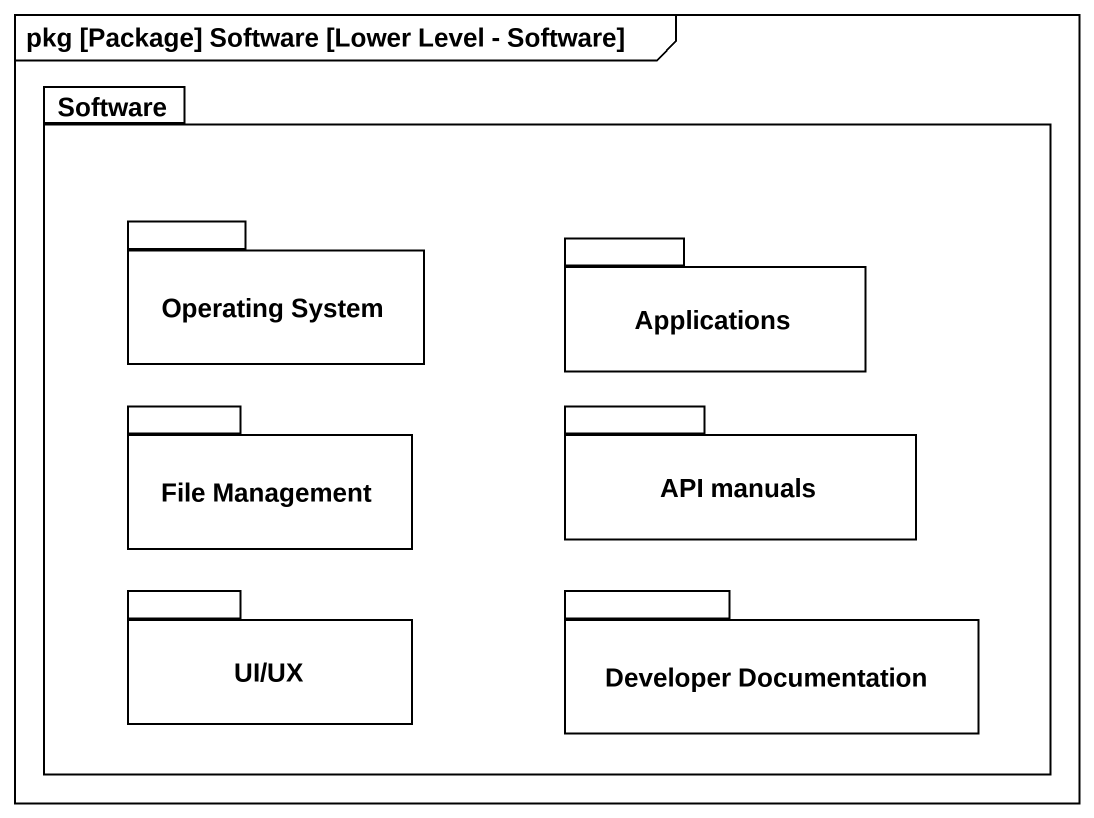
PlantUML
@startuml
mainframe pkg [Package] Software [Lower Level - Software]
package Software {
  package "Operating System" as Operating_System {
  }
  package Applications {
  }
  package "File Management" as File_Management {
  }
  package "API manuals" as API_manuals {
  }
  package "UI/UX" as UI_UX {
  }
  package "Developer Documentation" as Developer_Documentation {
  }
}
@enduml
